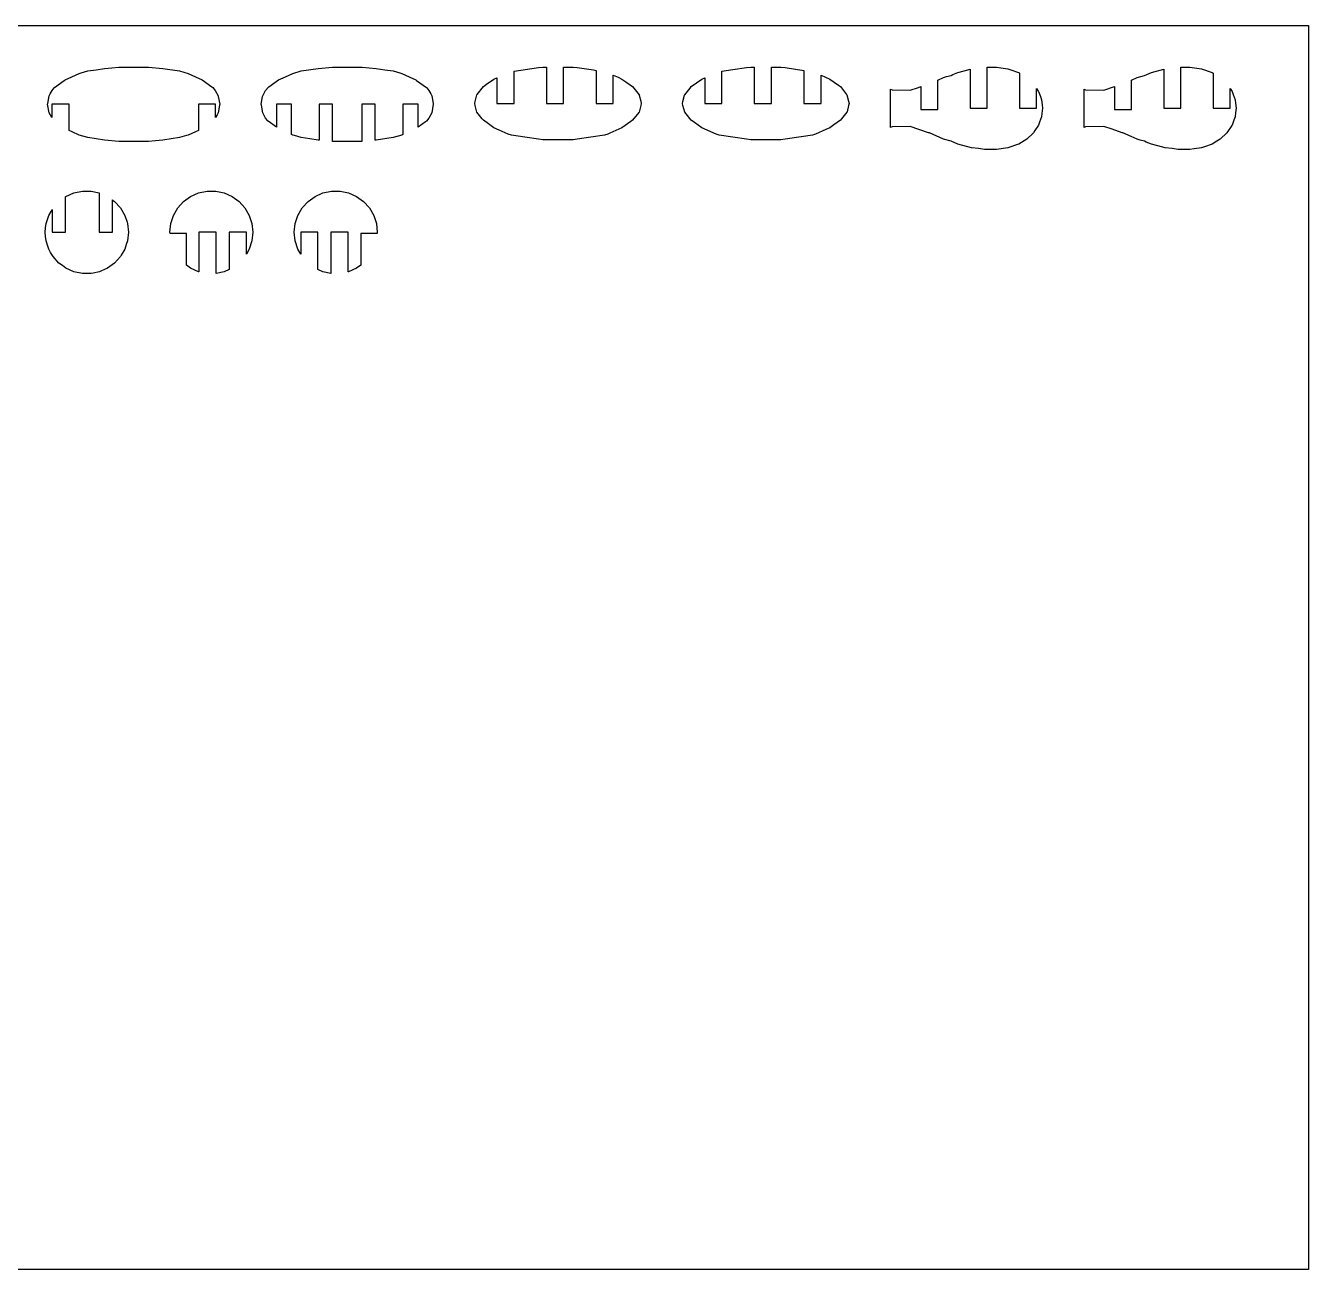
# Model space of a CAD drawing. Header units: metres. Extents: x 0 to 600, y 0 to 300.
# Drawn here: x 290.7 to 600, y 0 to 300 of the extents above; entities that cross this region are included whole.
import ezdxf

# ---------------------------------------------------------------- set-up
doc = ezdxf.new("R2010")
doc.units = ezdxf.units.M

msp = doc.modelspace()

# ---------------------------------------------------------------- linework, layer by layer
at = {"layer": 'C-1'}
for p, q in [((408.462795, 289.00233), (414.404071, 289.904984)), ((408.462795, 281.244729), (408.462795, 289.00233)), ((414.404071, 289.904984), (415.422648, 289.999816)), ((415.422648, 289.999816), (416.194323, 289.999836)), ((416.194323, 289.999836), (416.284557, 289.999838)), ((416.284557, 289.999838), (416.284557, 281.244729)), ((420.413457, 289.999942), (422.695068, 290)), ((420.413457, 281.244729), (420.413457, 289.999942)), ((422.695068, 290), (423.716163, 289.904984)), ((423.716163, 289.904984), (427.597554, 289.315601)), ((427.597554, 289.315601), (427.597554, 289.315601)), ((427.597554, 289.315601), (428.23522, 289.218773)), ((428.23522, 289.218773), (428.23522, 281.244729)), ((432.36412, 281.244729), (432.36412, 288.08882)), ((432.36412, 288.08882), (433.553735, 287.548548)), ((399.578143, 283.428395), (401.074494, 285.312096)), ((401.074494, 285.312096), (401.846434, 285.858984)), ((401.846434, 285.858984), (403.630022, 287.122582)), ((403.630022, 287.122582), (404.333894, 287.442332)), ((404.333894, 287.442332), (404.333894, 281.244729)), ((433.553735, 287.548548), (433.553735, 287.548548)), ((433.553735, 287.548548), (434.491662, 287.122582)), ((434.491662, 287.122582), (435.462837, 286.434719)), ((435.462837, 286.434719), (437.047836, 285.312096)), ((437.047836, 285.312096), (437.32952, 284.957583)), ((437.32952, 284.957583), (438.627639, 283.323846)), ((398.998798, 281.244729), (399.084084, 281.724349)), ((399.084084, 281.724349), (399.495093, 283.323846)), ((399.495093, 283.323846), (399.578143, 283.428395)), ((438.627639, 283.323846), (438.648975, 283.240836)), ((438.648975, 283.240836), (439.03237, 281.749177)), ((439.03237, 281.749177), (439.122085, 281.244729)), ((399.084084, 280.76511), (398.998798, 281.244729)), ((399.495093, 279.165612), (399.084084, 280.76511)), ((400.792051, 277.532918), (399.495093, 279.165612)), ((404.333894, 281.244729), (408.462795, 281.244729)), ((416.284557, 281.244729), (420.413457, 281.244729)), ((428.23522, 281.244729), (432.36412, 281.244729)), ((438.545827, 279.062648), (437.047836, 277.177363)), ((438.627639, 279.165613), (438.545827, 279.062648)), ((439.03237, 280.740282), (438.627639, 279.165613)), ((439.122085, 281.244729), (439.03237, 280.740282)), ((401.074494, 277.177363), (400.792051, 277.532918)), ((402.313708, 276.299431), (401.074494, 277.177363)), ((402.313709, 276.299432), (402.313708, 276.299431)), ((403.630022, 275.366877), (402.313709, 276.299432)), ((404.881776, 274.798239), (403.630022, 275.366877)), ((434.491662, 275.366877), (431.608546, 274.057488)), ((436.622085, 276.875812), (434.491662, 275.366877)), ((437.047836, 277.177363), (436.622085, 276.875812)), ((436.622085, 276.875812), (436.622085, 276.875812)), ((407.049986, 273.813281), (404.881776, 274.798239)), ((407.817677, 273.585141), (407.049986, 273.813281)), ((411.097231, 273.08688), (407.817677, 273.585141)), ((414.404071, 272.584475), (411.097231, 273.08688)), ((415.422648, 272.489643), (414.404071, 272.584475)), ((422.422212, 272.489466), (415.422648, 272.489643)), ((422.695068, 272.489459), (422.422212, 272.489466)), ((422.422212, 272.489466), (422.422212, 272.489466)), ((423.716163, 272.584475), (422.695068, 272.489459)), ((430.29967, 273.584168), (423.716163, 272.584475)), ((431.07083, 273.813281), (430.29967, 273.584168)), ((431.608546, 274.057488), (431.07083, 273.813281))]:
    msp.add_line(p, q, dxfattribs=at)
at = {"layer": 'C-10'}
for p, q in [((558.710313, 287.486229), (560.515218, 288.006611)), ((560.515218, 288.006611), (562.195644, 288.715035)), ((562.195644, 288.715035), (565.149773, 289.478212)), ((565.149773, 289.478212), (565.149773, 280.054781)), ((569.222193, 280.054781), (569.222193, 290)), ((569.222193, 290), (571.446163, 290)), ((571.446163, 290), (574.215871, 289.565346)), ((574.215871, 289.565346), (576.802655, 288.715035)), ((576.802655, 288.715035), (576.845137, 288.692248)), ((576.845137, 288.692248), (577.050711, 288.563189)), ((577.050711, 288.563189), (577.050711, 280.054781)), ((545.920316, 275.419386), (545.920316, 284.690176)), ((545.920316, 284.690176), (546.294989, 284.546105)), ((550.702314, 284.444911), (553.248835, 285.309728)), ((553.248835, 285.309728), (553.248835, 279.760999)), ((557.321255, 286.874035), (558.710313, 287.486229)), ((557.321255, 279.760999), (557.321255, 286.874035)), ((581.123131, 280.054781), (581.123131, 284.827976)), ((581.123131, 284.827976), (581.594735, 284.122148)), ((546.294989, 284.546105), (550.702314, 284.444911)), ((581.594735, 284.122148), (581.866332, 283.399861)), ((581.866332, 283.399861), (582.342367, 282.133898)), ((582.342367, 282.133898), (582.444252, 281.296271)), ((553.248835, 279.760999), (557.321255, 279.760999)), ((565.149773, 280.054781), (569.222193, 280.054781)), ((577.050711, 280.054781), (581.123131, 280.054781)), ((582.462539, 278.963645), (582.342367, 277.975664)), ((582.444252, 281.296271), (582.59526, 280.054781)), ((582.59526, 280.054781), (582.462539, 278.963645)), ((582.462539, 278.963645), (582.462539, 278.963645)), ((546.294989, 275.563457), (545.920316, 275.419386)), ((550.702314, 275.664651), (546.294989, 275.563457)), ((552.672242, 274.995649), (550.702314, 275.664651)), ((581.535433, 275.898661), (580.385044, 274.176929)), ((581.594735, 275.987414), (581.535433, 275.89866)), ((581.535433, 275.89866), (581.535433, 275.898661)), ((582.055865, 277.213741), (581.594735, 275.987414)), ((582.342367, 277.975664), (582.055865, 277.213741)), ((555.083028, 274.176929), (552.672242, 274.995649)), ((555.285045, 274.132937), (555.083028, 274.176929)), ((557.25466, 273.264877), (555.285045, 274.132937)), ((558.710313, 272.623333), (557.25466, 273.264877)), ((559.463075, 272.4063), (558.710313, 272.623333)), ((560.515218, 272.102951), (559.463075, 272.4063)), ((578.76616, 272.623333), (577.968608, 272.122629)), ((580.385044, 274.176929), (578.76616, 272.623333)), ((560.923044, 271.931022), (560.515218, 272.102951)), ((562.195644, 271.394526), (560.923044, 271.931022)), ((560.923044, 271.931022), (560.923044, 271.931022)), ((563.717643, 271.001329), (562.195644, 271.394526)), ((565.487052, 270.544216), (563.717643, 271.001329)), ((567.15846, 270.338072), (565.487052, 270.544216)), ((568.614577, 270.109562), (567.15846, 270.338072)), ((571.446163, 270.109562), (568.614577, 270.109562)), ((572.494305, 270.274048), (571.446163, 270.109562)), ((574.215871, 270.544216), (572.494305, 270.274048)), ((574.969259, 270.791865), (574.215871, 270.544216)), ((576.802655, 271.394526), (574.969259, 270.791865)), ((574.969259, 270.791865), (574.969259, 270.791865)), ((576.845137, 271.417314), (576.802655, 271.394526)), ((577.968608, 272.122629), (576.845137, 271.417314)), ((577.968608, 272.122629), (577.968608, 272.122629))]:
    msp.add_line(p, q, dxfattribs=at)
at = {"layer": 'C-12'}
for p, q in [((458.586082, 289.00233), (461.220518, 289.402579)), ((458.586082, 281.244729), (458.586082, 289.00233)), ((461.220518, 289.402579), (464.527359, 289.904984)), ((464.527359, 289.904984), (465.545935, 289.999816)), ((465.545935, 289.999816), (466.407844, 289.999838)), ((466.407844, 289.999838), (466.407844, 281.244729)), ((470.536744, 289.999942), (472.5455, 289.999993)), ((470.536744, 281.244729), (470.536744, 289.999942)), ((472.5455, 289.999993), (472.818356, 290)), ((472.5455, 289.999993), (472.5455, 289.999993)), ((472.818356, 290), (473.83945, 289.904984)), ((473.83945, 289.904984), (478.358507, 289.218774)), ((478.358507, 289.218774), (478.358507, 281.24473)), ((482.487407, 281.24473), (482.487407, 288.088821)), ((482.487407, 288.088821), (484.61495, 287.122582)), ((449.61838, 283.323846), (450.915339, 284.95654)), ((450.915339, 284.95654), (451.197781, 285.312096)), ((451.197781, 285.312096), (452.436996, 286.190028)), ((452.436996, 286.190027), (453.753309, 287.122582)), ((452.436996, 286.190028), (452.436996, 286.190027)), ((453.753309, 287.122582), (454.457182, 287.442332)), ((454.457182, 287.442332), (454.457182, 281.244729)), ((484.61495, 287.122582), (486.745373, 285.613646)), ((486.745373, 285.613646), (486.745373, 285.613646)), ((486.745373, 285.613646), (487.171123, 285.312096)), ((487.171123, 285.312096), (488.669114, 283.426811)), ((449.122085, 281.244729), (449.207372, 281.724349)), ((449.207372, 281.724349), (449.59672, 283.239553)), ((449.59672, 283.239553), (449.61838, 283.323846)), ((488.669114, 283.426811), (488.750927, 283.323846)), ((488.750927, 283.323846), (489.155657, 281.749177)), ((489.155657, 281.749177), (489.245372, 281.244729)), ((449.207372, 280.76511), (449.122085, 281.244729)), ((449.61838, 279.165613), (449.207372, 280.76511)), ((449.978826, 278.711861), (449.61838, 279.165613)), ((451.197781, 277.177363), (449.978826, 278.711861)), ((449.978826, 278.711861), (449.978826, 278.711861)), ((454.457182, 281.244729), (458.586082, 281.244729)), ((466.407844, 281.244729), (470.536744, 281.244729)), ((478.358507, 281.24473), (482.487407, 281.24473)), ((488.750927, 279.165613), (487.452807, 277.531876)), ((488.772263, 279.248623), (488.750927, 279.165613)), ((489.155657, 280.740282), (488.772263, 279.248623)), ((489.245372, 281.244729), (489.155657, 280.740282)), ((451.969721, 276.630475), (451.197781, 277.177363)), ((453.753309, 275.366877), (451.969721, 276.630475)), ((457.173274, 273.813281), (453.753309, 275.366877)), ((484.61495, 275.366877), (483.677022, 274.940911)), ((485.586124, 276.05474), (484.61495, 275.366877)), ((487.171123, 277.177363), (485.586124, 276.05474)), ((487.452807, 277.531876), (487.171123, 277.177363)), ((457.940964, 273.585141), (457.173274, 273.813281)), ((464.527359, 272.584475), (457.940964, 273.585141)), ((465.545935, 272.489643), (464.527359, 272.584475)), ((466.31761, 272.489623), (465.545935, 272.489643)), ((472.818356, 272.489459), (466.31761, 272.489623)), ((473.83945, 272.584475), (472.818356, 272.489459)), ((477.720842, 273.173857), (473.83945, 272.584475)), ((480.422957, 273.584168), (477.720842, 273.173857)), ((477.720842, 273.173857), (477.720842, 273.173857)), ((481.194117, 273.813281), (480.422957, 273.584168)), ((483.677022, 274.940911), (481.194117, 273.813281)), ((483.677022, 274.940911), (483.677022, 274.940911))]:
    msp.add_line(p, q, dxfattribs=at)
at = {"layer": 'C-3'}
for p, q in [((512.035369, 287.486229), (512.788131, 287.703262)), ((512.788131, 287.703262), (513.840274, 288.006611)), ((513.840274, 288.006611), (514.2481, 288.17854)), ((514.2481, 288.17854), (515.5207, 288.715035)), ((514.2481, 288.17854), (514.2481, 288.17854)), ((515.5207, 288.715035), (517.042699, 289.108232)), ((517.042699, 289.108232), (518.474829, 289.478212)), ((517.042699, 289.108232), (517.042699, 289.108232)), ((518.474829, 289.478212), (518.474829, 280.054781)), ((522.547249, 280.054781), (522.547249, 290)), ((522.547249, 290), (524.771219, 290)), ((524.771219, 290), (525.819361, 289.835514)), ((525.819361, 289.835514), (527.540927, 289.565346)), ((527.540927, 289.565346), (528.294315, 289.317697)), ((528.294315, 289.317697), (528.294316, 289.317697)), ((528.294316, 289.317697), (530.127711, 288.715035)), ((530.127711, 288.715035), (530.170193, 288.692248)), ((530.170193, 288.692248), (530.375767, 288.563188)), ((530.375767, 288.563188), (530.375767, 280.054781)), ((499.245372, 275.419386), (499.245372, 284.690175)), ((499.245372, 284.690175), (499.620045, 284.546105)), ((504.02737, 284.444911), (505.997298, 285.113913)), ((505.997298, 285.113913), (506.573891, 285.309728)), ((506.573891, 285.309728), (506.573891, 279.760999)), ((510.646311, 286.874035), (512.035369, 287.486229)), ((510.646311, 279.760999), (510.646311, 286.874035)), ((534.448187, 280.054781), (534.448187, 284.827975)), ((534.448187, 284.827975), (534.860489, 284.210901)), ((499.620045, 284.546105), (504.02737, 284.444911)), ((534.860489, 284.210901), (534.860489, 284.210902)), ((534.860489, 284.210902), (534.919791, 284.122148)), ((534.919791, 284.122148), (535.380921, 282.895821)), ((535.380921, 282.895821), (535.667423, 282.133898)), ((535.667423, 282.133898), (535.816999, 280.904183)), ((506.573891, 279.760999), (510.646311, 279.760999)), ((518.474829, 280.054781), (522.547249, 280.054781)), ((530.375767, 280.054781), (534.448187, 280.054781)), ((535.769308, 278.813291), (535.667423, 277.975664)), ((535.920316, 280.054781), (535.769308, 278.813291)), ((535.816999, 280.904183), (535.920316, 280.054781)), ((499.620045, 275.563457), (499.245372, 275.419386)), ((504.02737, 275.664651), (499.620045, 275.563457)), ((508.408084, 274.176929), (504.02737, 275.664651)), ((534.919791, 275.987414), (534.05578, 274.69429)), ((535.191388, 276.709701), (534.919791, 275.987414)), ((535.667423, 277.975664), (535.191388, 276.709701)), ((508.610101, 274.132937), (508.408084, 274.176929)), ((512.035369, 272.623333), (508.610101, 274.132937)), ((513.840274, 272.102951), (512.035369, 272.623333)), ((532.091216, 272.623333), (530.170193, 271.417314)), ((533.710101, 274.176929), (532.091216, 272.623333)), ((534.05578, 274.69429), (533.710101, 274.176929)), ((515.5207, 271.394526), (513.840274, 272.102951)), ((518.812108, 270.544216), (515.5207, 271.394526)), ((520.483517, 270.338072), (518.812108, 270.544216)), ((521.939633, 270.109562), (520.483517, 270.338072)), ((524.771219, 270.109562), (521.939633, 270.109562)), ((527.540927, 270.544216), (524.771219, 270.109562)), ((530.127711, 271.394526), (527.540927, 270.544216)), ((530.170193, 271.417314), (530.127711, 271.394526))]:
    msp.add_line(p, q, dxfattribs=at)
at = {"layer": 'C-7'}
for p, q in [((302.343116, 259.674908), (304.396869, 260.109562)), ((304.396869, 260.109562), (306.496503, 260.109562)), ((306.496503, 260.109562), (308.468209, 259.692272)), ((300.290899, 258.727585), (300.425004, 258.824597)), ((300.290899, 250.164343), (300.290899, 258.727585)), ((300.425004, 258.824597), (302.343116, 259.674908)), ((308.468209, 259.692272), (308.468209, 250.164343)), ((311.68439, 250.164343), (311.68439, 257.944919)), ((311.68439, 257.944919), (311.82165, 257.845624)), ((311.82165, 257.845624), (312.167006, 257.595791)), ((312.167006, 257.595791), (313.571935, 256.042195)), ((295.957104, 253.267915), (296.271619, 254.231709)), ((296.271619, 254.231709), (296.835781, 255.204648)), ((296.835781, 255.204648), (297.074718, 255.616713)), ((297.074718, 255.616713), (297.074718, 250.164343)), ((313.571935, 256.042195), (314.621753, 254.231709)), ((314.621753, 254.231709), (315.161973, 252.576262)), ((295.403323, 250.164343), (295.514423, 251.216818)), ((295.514423, 251.216818), (295.622795, 252.24346)), ((295.622795, 252.24346), (295.957104, 253.267915)), ((315.161973, 252.576262), (315.270576, 252.24346)), ((315.270576, 252.24346), (315.490047, 250.164343)), ((295.510532, 249.14873), (295.403323, 250.164343)), ((295.622795, 248.085226), (295.510532, 249.14873)), ((295.952395, 247.075204), (295.622795, 248.085226)), ((297.074718, 250.164343), (300.290899, 250.164343)), ((308.468209, 250.164343), (311.68439, 250.164343)), ((315.270576, 248.085226), (314.982547, 247.202591)), ((315.490047, 250.164343), (315.270576, 248.085226)), ((296.271619, 246.096976), (295.952395, 247.075204)), ((295.952395, 247.075204), (295.952395, 247.075204)), ((296.734921, 245.297977), (296.271619, 246.096976)), ((297.321435, 244.28649), (296.734921, 245.297977)), ((313.75405, 244.60056), (313.571935, 244.28649)), ((314.621753, 246.096976), (313.75405, 244.60056)), ((314.982546, 247.202591), (314.621753, 246.096976)), ((314.982547, 247.202591), (314.982546, 247.202591)), ((298.726365, 242.732894), (297.321435, 244.28649)), ((299.560176, 242.129711), (298.726365, 242.732894)), ((299.560176, 242.12971), (299.560176, 242.129711)), ((300.425004, 241.504088), (299.560176, 242.12971)), ((302.343116, 240.653778), (300.425004, 241.504088)), ((310.468364, 241.504087), (308.966711, 240.838396)), ((312.167006, 242.732894), (310.468364, 241.504087)), ((313.571935, 244.28649), (312.167006, 242.732894)), ((304.396869, 240.219124), (302.343116, 240.653778)), ((306.496503, 240.219124), (304.396869, 240.219124)), ((306.988919, 240.323338), (306.496503, 240.219124)), ((308.550254, 240.653778), (306.988919, 240.323338)), ((308.966711, 240.838396), (308.550254, 240.653778))]:
    msp.add_line(p, q, dxfattribs=at)
at = {"layer": 'sheet_boundary'}
for p, q in [((0, 300), (600, 300)), ((600, 300), (600, 0)), ((600, 0), (0, 0))]:
    msp.add_line(p, q, dxfattribs=at)
at = {"layer": 'Y-1'}
for p, q in [((301.841601, 287.642464), (303.626461, 288.453174)), ((303.626461, 288.453174), (304.060505, 288.582146)), ((304.060505, 288.582146), (305.677083, 289.062496)), ((304.060505, 288.582146), (304.060505, 288.582146)), ((305.677083, 289.062496), (307.707613, 289.370911)), ((307.707613, 289.370911), (309.755622, 289.68198)), ((309.755622, 289.68198), (311.466151, 289.841193)), ((311.466151, 289.841193), (313.172327, 290)), ((311.466151, 289.841193), (311.466151, 289.841193)), ((313.172327, 290), (320.339993, 290)), ((320.339993, 290), (323.756698, 289.68198)), ((323.756698, 289.68198), (327.835237, 289.062496)), ((327.835237, 289.062496), (329.885859, 288.453174)), ((329.885859, 288.453174), (331.630755, 287.660616)), ((331.630755, 287.660616), (331.630755, 287.660616)), ((331.630755, 287.660616), (333.306256, 286.899578)), ((297.069732, 284.358446), (297.567823, 284.985398)), ((297.567823, 284.985398), (297.650205, 285.089092)), ((297.650205, 285.089092), (300.018901, 286.766997)), ((300.0189, 286.766997), (300.206064, 286.899578)), ((300.018901, 286.766997), (300.0189, 286.766997)), ((300.206064, 286.899578), (301.841601, 287.642464)), ((333.306256, 286.899578), (335.63694, 285.248599)), ((335.63694, 285.248599), (335.862115, 285.089092)), ((335.862115, 285.089092), (336.442588, 284.358446)), ((296.048163, 281.244118), (296.378358, 283.100843)), ((296.378358, 283.100843), (296.631265, 283.560877)), ((296.631264, 283.560877), (297.069732, 284.358446)), ((296.631265, 283.560877), (296.631264, 283.560877)), ((336.442588, 284.358446), (337.133962, 283.100843)), ((337.133962, 283.100843), (337.161648, 282.945162)), ((337.161648, 282.945162), (337.503706, 281.021726)), ((296.008614, 281.021726), (296.048163, 281.244118)), ((296.378358, 278.942608), (296.008614, 281.021726)), ((296.992785, 277.82497), (296.378358, 278.942608)), ((301.160613, 281.021726), (296.992785, 281.021726)), ((296.992785, 281.021726), (296.992785, 277.82497)), ((301.160613, 274.710303), (301.160613, 281.021726)), ((336.519535, 281.021726), (332.351707, 281.021726)), ((332.351707, 281.021726), (332.351707, 274.710302)), ((336.519535, 277.82497), (336.519535, 281.021726)), ((336.881056, 278.482574), (336.519535, 277.82497)), ((337.133962, 278.942609), (336.881055, 278.482575)), ((336.881055, 278.482575), (336.881056, 278.482574)), ((337.464157, 280.799335), (337.133962, 278.942609)), ((337.503706, 281.021726), (337.464157, 280.799335)), ((301.881565, 274.382835), (301.160613, 274.710303)), ((303.626461, 273.590277), (301.881565, 274.382835)), ((301.881565, 274.382835), (301.881565, 274.382835)), ((305.677083, 272.980956), (303.626461, 273.590277)), ((309.755622, 272.361471), (305.677083, 272.980956)), ((313.172327, 272.043452), (309.755622, 272.361471)), ((322.046169, 272.202259), (320.339993, 272.043452)), ((323.756698, 272.361471), (322.046169, 272.202259)), ((322.046169, 272.202259), (322.046169, 272.202259)), ((325.804707, 272.672541), (323.756698, 272.361471)), ((327.835237, 272.980956), (325.804707, 272.672541)), ((329.451815, 273.461306), (327.835237, 272.980956)), ((329.885859, 273.590277), (329.451815, 273.461306)), ((329.451815, 273.461306), (329.451815, 273.461306)), ((331.670719, 274.400987), (329.885859, 273.590277)), ((332.351707, 274.710302), (331.670719, 274.400987)), ((320.339993, 272.043452), (313.172327, 272.043452))]:
    msp.add_line(p, q, dxfattribs=at)
at = {"layer": 'Y-4-1'}
for p, q in [((332.399877, 259.674908), (334.444763, 260.109562)), ((334.444763, 260.109562), (336.535332, 260.109562)), ((336.535332, 260.109562), (338.580219, 259.674908)), ((327.399877, 256.042195), (328.798742, 257.595791)), ((328.798742, 257.595791), (330.490047, 258.824597)), ((330.490047, 258.824597), (332.399877, 259.674908)), ((338.580219, 259.674908), (340.490047, 258.824597)), ((340.490047, 258.824597), (342.181354, 257.595791)), ((342.181354, 257.595791), (343.580219, 256.042195)), ((325.708572, 252.24346), (326.354593, 254.231709)), ((326.354593, 254.231709), (327.399877, 256.042195)), ((343.580219, 256.042195), (344.625503, 254.23171)), ((344.625503, 254.23171), (345.271522, 252.24346)), ((325.490047, 250.164343), (325.708572, 252.24346)), ((345.271522, 252.24346), (345.490047, 250.164343)), ((325.520925, 249.870561), (325.490047, 250.164343)), ((329.475697, 249.870561), (325.520925, 249.870561)), ((329.475697, 242.241057), (329.475697, 249.870561)), ((336.667291, 250.164343), (332.499463, 250.164343)), ((332.499463, 250.164343), (332.499463, 240.63261)), ((336.667291, 240.247173), (336.667291, 250.164343)), ((343.930458, 250.164343), (339.801558, 250.164343)), ((339.801558, 250.164343), (339.801558, 241.197553)), ((343.930458, 244.893121), (343.930458, 250.164343)), ((345.271522, 248.085226), (344.625503, 246.096976)), ((345.490047, 250.164343), (345.271522, 248.085226)), ((344.625503, 246.096976), (343.930458, 244.893121)), ((330.490047, 241.504088), (329.475697, 242.241057)), ((332.399877, 240.653778), (330.490047, 241.504088)), ((332.499463, 240.63261), (332.399877, 240.653778)), ((338.580219, 240.653778), (336.667291, 240.247173)), ((339.801558, 241.197553), (338.580219, 240.653778))]:
    msp.add_line(p, q, dxfattribs=at)
at = {"layer": 'Y-4-2'}
for p, q in [((362.399876, 259.674908), (364.444763, 260.109562)), ((364.444763, 260.109562), (366.535332, 260.109562)), ((366.535332, 260.109562), (368.580217, 259.674908)), ((357.399876, 256.042195), (358.79874, 257.595791)), ((358.79874, 257.595791), (360.490047, 258.824597)), ((360.490047, 258.824597), (362.399876, 259.674908)), ((368.580217, 259.674908), (370.490047, 258.824597)), ((370.490047, 258.824597), (372.181353, 257.595791)), ((372.181353, 257.595791), (373.580217, 256.042195)), ((355.708572, 252.24346), (356.354591, 254.23171)), ((356.354591, 254.23171), (357.399876, 256.042195)), ((373.580217, 256.042195), (374.625502, 254.231709)), ((374.625502, 254.231709), (375.271522, 252.24346)), ((355.490047, 250.164343), (355.708572, 252.24346)), ((375.271522, 252.24346), (375.490047, 250.164343)), ((355.708572, 248.085226), (355.490047, 250.164343)), ((356.354591, 246.096976), (355.708572, 248.085226)), ((361.178537, 250.164343), (357.049637, 250.164343)), ((357.049637, 250.164343), (357.049637, 244.893121)), ((361.178537, 241.197553), (361.178537, 250.164343)), ((368.480631, 250.164343), (364.312804, 250.164343)), ((364.312804, 250.164343), (364.312804, 240.247173)), ((368.480631, 240.63261), (368.480631, 250.164343)), ((375.45917, 249.870561), (371.504397, 249.870561)), ((371.504397, 249.870561), (371.504397, 242.241057)), ((375.490047, 250.164343), (375.45917, 249.870561)), ((357.049637, 244.893121), (356.354591, 246.096976)), ((370.490047, 241.504088), (368.580217, 240.653778)), ((371.504397, 242.241057), (370.490047, 241.504088)), ((362.399876, 240.653778), (361.178537, 241.197553)), ((364.312804, 240.247173), (362.399876, 240.653778)), ((368.580217, 240.653778), (368.480631, 240.63261))]:
    msp.add_line(p, q, dxfattribs=at)
at = {"layer": 'Y-7'}
for p, q in [((351.701156, 286.899578), (353.376657, 287.660616)), ((353.376657, 287.660616), (355.121553, 288.453174)), ((353.376657, 287.660616), (353.376657, 287.660616)), ((355.121553, 288.453174), (357.172175, 289.062496)), ((357.172175, 289.062496), (361.250714, 289.68198)), ((361.250714, 289.68198), (364.667419, 290)), ((364.667419, 290), (371.835085, 290)), ((371.835085, 290), (373.541261, 289.841193)), ((373.541261, 289.841193), (373.541261, 289.841193)), ((373.541261, 289.841193), (375.25179, 289.68198)), ((375.25179, 289.68198), (377.299799, 289.370911)), ((377.299799, 289.370911), (379.330329, 289.062496)), ((379.330329, 289.062496), (380.946907, 288.582146)), ((380.946907, 288.582146), (380.946907, 288.582146)), ((380.946907, 288.582146), (381.380951, 288.453174)), ((381.380951, 288.453174), (383.165811, 287.642464)), ((348.564824, 284.358446), (349.145297, 285.089092)), ((349.145297, 285.089092), (349.370472, 285.248599)), ((349.370472, 285.248599), (351.701156, 286.899578)), ((383.165811, 287.642464), (384.801348, 286.899578)), ((384.801348, 286.899578), (384.988512, 286.766997)), ((384.988512, 286.766997), (384.988511, 286.766997)), ((384.988511, 286.766997), (387.357207, 285.089092)), ((387.357207, 285.089092), (387.439589, 284.985398)), ((387.439589, 284.985398), (387.93768, 284.358446)), ((347.503706, 281.021726), (347.845764, 282.945162)), ((347.845764, 282.945162), (347.87345, 283.100843)), ((347.87345, 283.100843), (348.564824, 284.358446)), ((387.93768, 284.358446), (388.376148, 283.560877)), ((388.376148, 283.560877), (388.376147, 283.560877)), ((388.376147, 283.560877), (388.629054, 283.100843)), ((388.629054, 283.100843), (388.959249, 281.244118)), ((347.543255, 280.799335), (347.503706, 281.021726)), ((347.87345, 278.942609), (347.543255, 280.799335)), ((348.126357, 278.482575), (347.87345, 278.942609)), ((348.126356, 278.482574), (348.126357, 278.482575)), ((348.564824, 277.685005), (348.126356, 278.482574)), ((354.820488, 281.021726), (351.16987, 281.021726)), ((351.16987, 281.021726), (351.16987, 275.52022)), ((354.820488, 273.727025), (354.820488, 281.021726)), ((364.726116, 281.021726), (361.509936, 281.021726)), ((361.509936, 281.021726), (361.509936, 272.337344)), ((364.726116, 272.043452), (364.726116, 281.021726)), ((374.992569, 281.021726), (371.776388, 281.021726)), ((371.776388, 281.021726), (371.776388, 272.043452)), ((374.992569, 272.337344), (374.992569, 281.021726)), ((385.332635, 281.021726), (381.682016, 281.021726)), ((381.682016, 281.021726), (381.682016, 273.727026)), ((385.332635, 275.520219), (385.332635, 281.021726)), ((388.629054, 278.942608), (387.93768, 277.685005)), ((388.998798, 281.021726), (388.629054, 278.942608)), ((388.959249, 281.244118), (388.998798, 281.021726)), ((349.062915, 277.058053), (348.564824, 277.685005)), ((349.145297, 276.954359), (349.062915, 277.058053)), ((351.16987, 275.52022), (349.145297, 276.954359)), ((387.132033, 276.794853), (385.332635, 275.520219)), ((387.357207, 276.954359), (387.132033, 276.794853)), ((387.93768, 277.685005), (387.357207, 276.954359)), ((355.121553, 273.590277), (354.820488, 273.727025)), ((355.555597, 273.461306), (355.121553, 273.590277)), ((357.172175, 272.980956), (355.555597, 273.461306)), ((355.555597, 273.461306), (355.555597, 273.461306)), ((359.202705, 272.672541), (357.172175, 272.980956)), ((361.250714, 272.361471), (359.202705, 272.672541)), ((361.509936, 272.337344), (361.250714, 272.361471)), ((375.25179, 272.361471), (374.992569, 272.337344)), ((379.330329, 272.980956), (375.25179, 272.361471)), ((381.380951, 273.590277), (379.330329, 272.980956)), ((381.682016, 273.727026), (381.380951, 273.590277)), ((371.776388, 272.043452), (364.726116, 272.043452))]:
    msp.add_line(p, q, dxfattribs=at)

doc.saveas('drawing.dxf')
